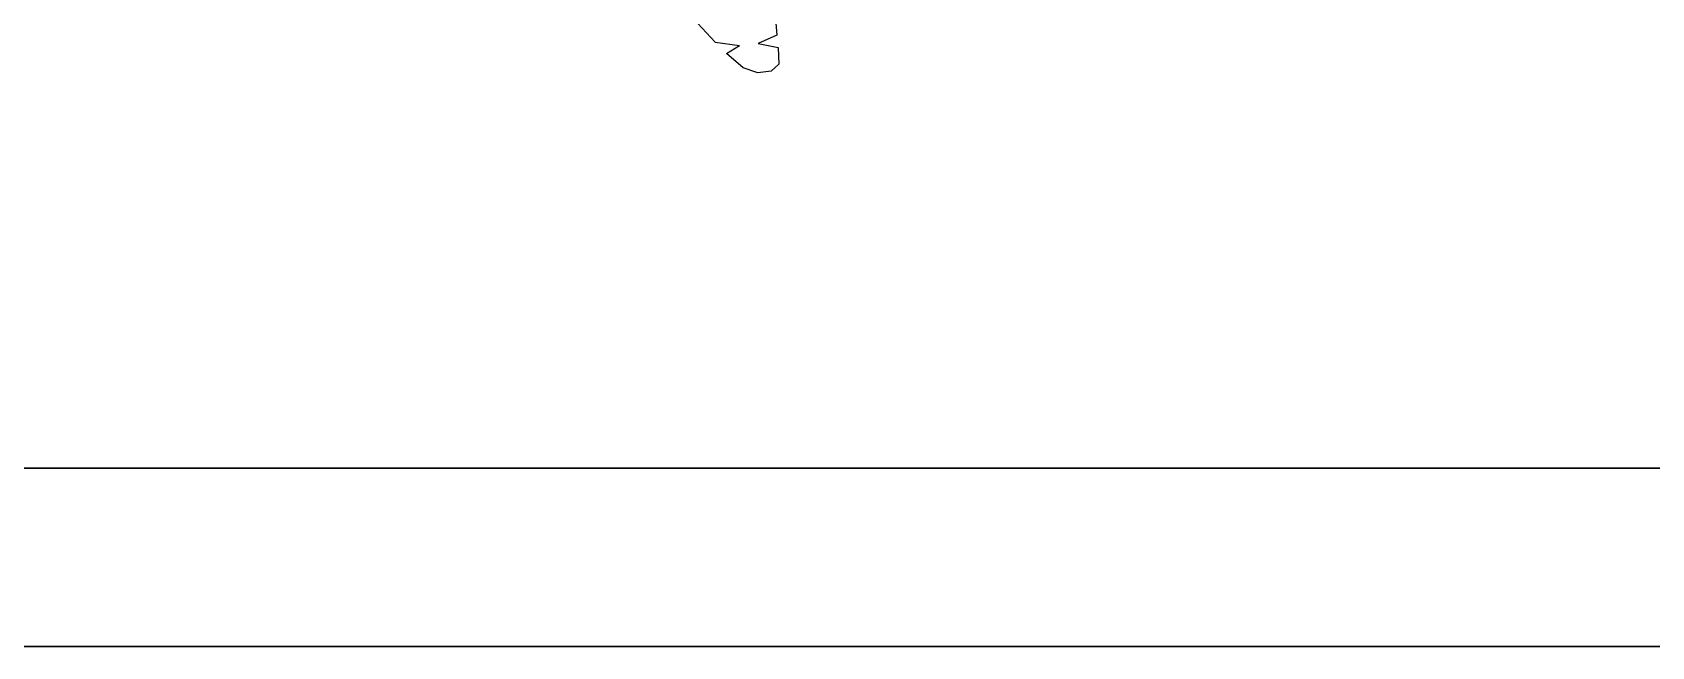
# Model space of a CAD drawing. Header units: millimetres. Extents: x 2099.4 to 2153.6, y 2404.8 to 2485.8.
# Drawn here: x 2130.197 to 2132.01, y 2413.615 to 2414.304 of the extents above; entities that cross this region are included whole.
import ezdxf

# ---------------------------------------------------------------- set-up
doc = ezdxf.new("R2010")
doc.units = ezdxf.units.MM
doc.layers.add('FUR', color=13, linetype='Continuous')

# ---------------------------------------------------------------- blocks, each defined once
blk = doc.blocks.new('02PTRX27')
at = {"color": 3, "linetype": 'ByBlock'}
for p, q in [((-0.2412, -0.4343), (-0.2395, -0.4534)), ((-0.3134, -0.4424), (-0.2971, -0.4598)), ((-0.2971, -0.4598), (-0.2744, -0.4631)), ((-0.2866, -0.4704), (-0.2744, -0.4631)), ((-0.2395, -0.4534), (-0.2569, -0.4611)), ((-0.2569, -0.4611), (-0.2384, -0.465)), ((-0.2384, -0.465), (-0.2377, -0.4803)), ((-0.2709, -0.484), (-0.2866, -0.4704)), ((-0.2377, -0.4803), (-0.245, -0.487)), ((-0.2573, -0.4884), (-0.2709, -0.484)), ((-0.245, -0.487), (-0.2573, -0.4884))]:
    blk.add_line(p, q, dxfattribs=at)

msp = doc.modelspace()

# ---------------------------------------------------------------- linework, layer by layer
at = {"lineweight": 30}
for p, q in [((2125.6755, 2413.8154), (2135.2255, 2413.8154)), ((2145.4505, 2413.6154), (2115.4505, 2413.6154)), ((2125.4755, 2413.6154), (2135.4255, 2413.6154))]:
    msp.add_line(p, q, dxfattribs=at)

# ---------------------------------------------------------------- block references
at = {"layer": 'FUR', "xscale": 1.199999999999818, "yscale": 1.199999999999818, "zscale": 1.199999999999818}
msp.add_blockref('02PTRX27', (2131.318, 2414.8446), dxfattribs=at)

doc.saveas('drawing.dxf')
